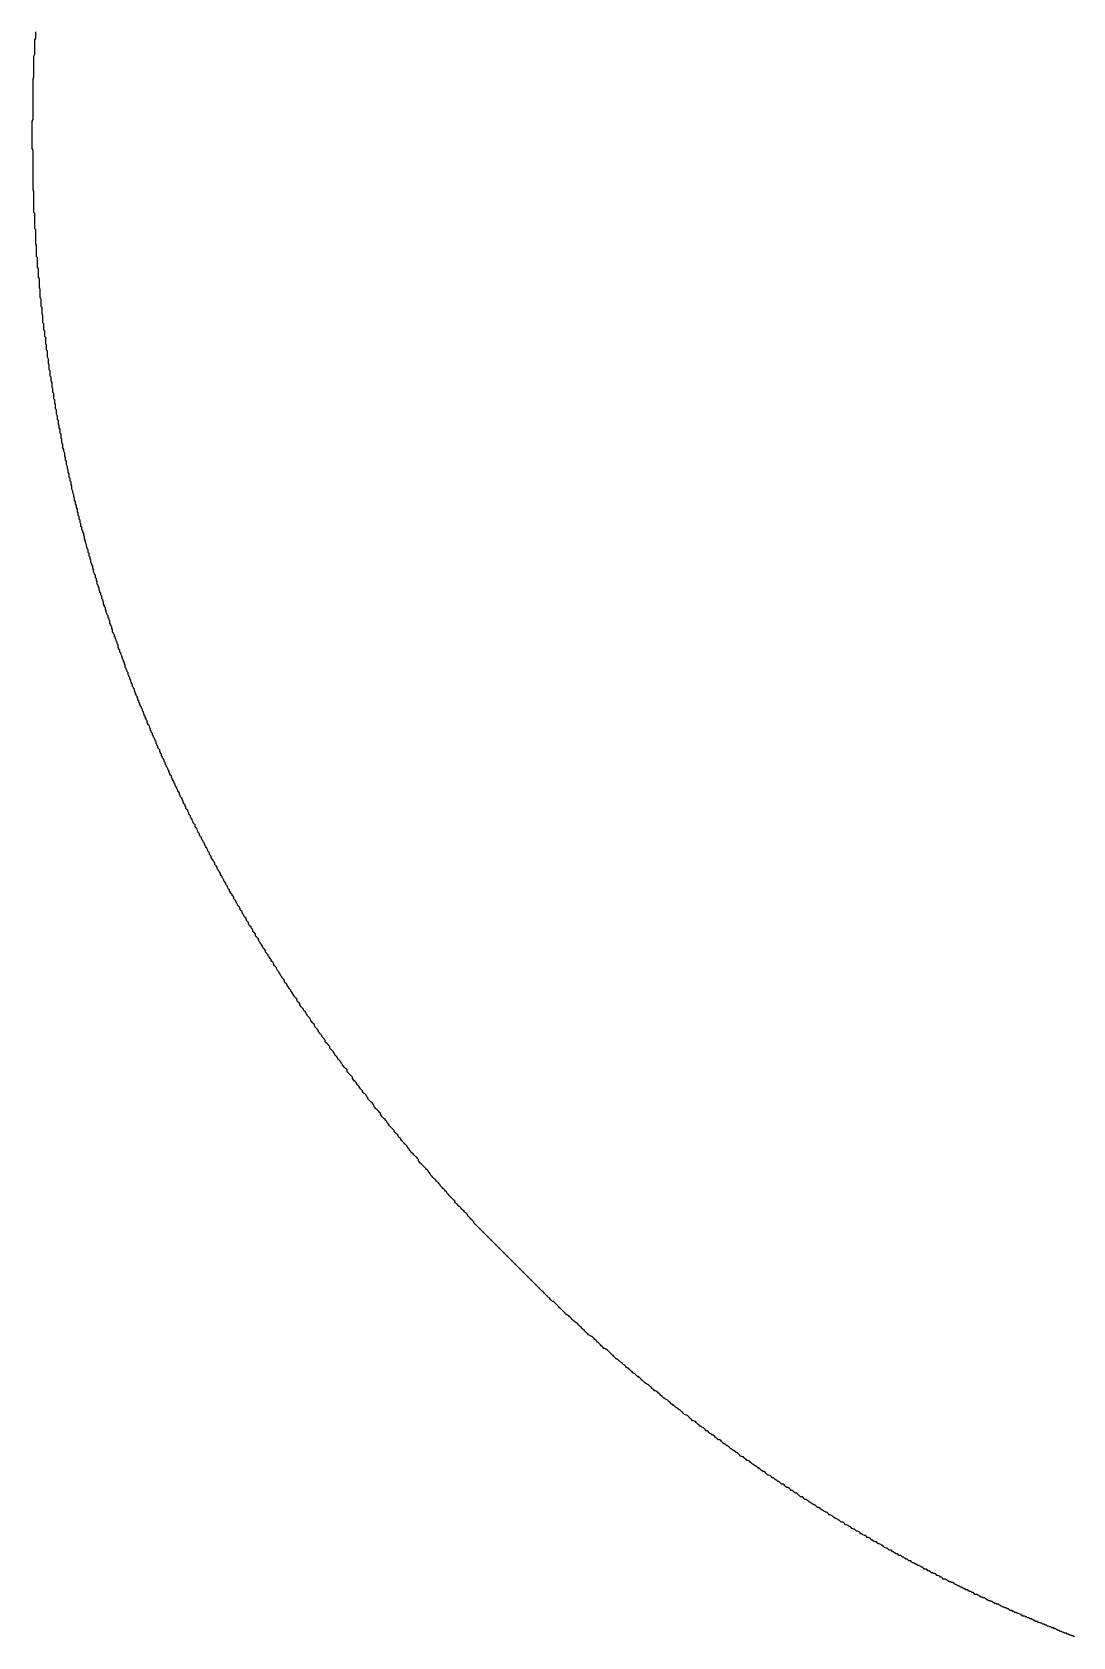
# Model space of a CAD drawing. Header units: millimetres. Extents: x 111 to 2999, y 81 to 1941.
# Drawn here: x 975.72 to 987.22, y 1479.09 to 1496.84 of the extents above; entities that cross this region are included whole.
import ezdxf

# ---------------------------------------------------------------- set-up
doc = ezdxf.new("R2010")
doc.units = ezdxf.units.MM

msp = doc.modelspace()

# ---------------------------------------------------------------- linework, layer by layer
msp.add_polyline3d([(987.24, 1479.093, 0), (987.22, 1479.103, 0), (987.21, 1479.103, 0), (987.2, 1479.113, 0), (987.19, 1479.113, 0), (987.17, 1479.123, 0), (987.16, 1479.123, 0), (987.15, 1479.133, 0), (987.13, 1479.133, 0), (987.12, 1479.143, 0), (987.11, 1479.143, 0), (987.1, 1479.153, 0), (987.08, 1479.153, 0), (987.07, 1479.163, 0), (987.06, 1479.163, 0), (987.04, 1479.173, 0), (987.03, 1479.183, 0), (987.02, 1479.183, 0), (987.01, 1479.193, 0), (986.99, 1479.193, 0), (986.98, 1479.203, 0), (986.97, 1479.203, 0), (986.95, 1479.213, 0), (986.94, 1479.213, 0), (986.93, 1479.223, 0), (986.92, 1479.223, 0), (986.9, 1479.233, 0), (986.89, 1479.233, 0), (986.88, 1479.243, 0), (986.87, 1479.243, 0), (986.85, 1479.253, 0), (986.84, 1479.253, 0), (986.83, 1479.263, 0), (986.81, 1479.263, 0), (986.8, 1479.273, 0), (986.79, 1479.273, 0), (986.78, 1479.283, 0), (986.76, 1479.293, 0), (986.75, 1479.293, 0), (986.74, 1479.303, 0), (986.72, 1479.303, 0), (986.71, 1479.313, 0), (986.7, 1479.313, 0), (986.69, 1479.323, 0), (986.67, 1479.323, 0), (986.66, 1479.333, 0), (986.65, 1479.333, 0), (986.64, 1479.343, 0), (986.62, 1479.353, 0), (986.61, 1479.353, 0), (986.6, 1479.363, 0), (986.58, 1479.363, 0), (986.57, 1479.373, 0), (986.56, 1479.373, 0), (986.55, 1479.383, 0), (986.53, 1479.383, 0), (986.52, 1479.393, 0), (986.51, 1479.403, 0), (986.5, 1479.403, 0), (986.48, 1479.413, 0), (986.47, 1479.413, 0), (986.46, 1479.423, 0), (986.45, 1479.423, 0), (986.43, 1479.433, 0), (986.42, 1479.443, 0), (986.41, 1479.443, 0), (986.4, 1479.453, 0), (986.38, 1479.453, 0), (986.37, 1479.463, 0), (986.36, 1479.463, 0), (986.34, 1479.473, 0), (986.33, 1479.483, 0), (986.32, 1479.483, 0), (986.31, 1479.493, 0), (986.29, 1479.493, 0), (986.28, 1479.503, 0), (986.27, 1479.503, 0), (986.26, 1479.513, 0), (986.24, 1479.523, 0), (986.23, 1479.523, 0), (986.22, 1479.533, 0), (986.21, 1479.533, 0), (986.19, 1479.543, 0), (986.18, 1479.553, 0), (986.17, 1479.553, 0), (986.16, 1479.563, 0), (986.14, 1479.563, 0), (986.13, 1479.573, 0), (986.12, 1479.583, 0), (986.11, 1479.583, 0), (986.09, 1479.593, 0), (986.08, 1479.593, 0), (986.07, 1479.603, 0), (986.06, 1479.613, 0), (986.04, 1479.613, 0), (986.03, 1479.623, 0), (986.02, 1479.623, 0), (986.01, 1479.633, 0), (985.99, 1479.643, 0), (985.98, 1479.643, 0), (985.97, 1479.653, 0), (985.96, 1479.653, 0), (985.94, 1479.663, 0), (985.93, 1479.673, 0), (985.92, 1479.673, 0), (985.91, 1479.683, 0), (985.89, 1479.693, 0), (985.88, 1479.693, 0), (985.87, 1479.703, 0), (985.86, 1479.703, 0), (985.84, 1479.713, 0), (985.83, 1479.723, 0), (985.82, 1479.723, 0), (985.81, 1479.733, 0), (985.79, 1479.733, 0), (985.78, 1479.743, 0), (985.77, 1479.753, 0), (985.76, 1479.753, 0), (985.75, 1479.763, 0), (985.73, 1479.773, 0), (985.72, 1479.773, 0), (985.71, 1479.783, 0), (985.7, 1479.793, 0), (985.68, 1479.793, 0), (985.67, 1479.803, 0), (985.66, 1479.803, 0), (985.65, 1479.813, 0), (985.63, 1479.823, 0), (985.62, 1479.823, 0), (985.61, 1479.833, 0), (985.6, 1479.843, 0), (985.58, 1479.843, 0), (985.57, 1479.853, 0), (985.56, 1479.863, 0), (985.55, 1479.863, 0), (985.54, 1479.873, 0), (985.52, 1479.883, 0), (985.51, 1479.883, 0), (985.5, 1479.893, 0), (985.49, 1479.893, 0), (985.47, 1479.903, 0), (985.46, 1479.913, 0), (985.45, 1479.913, 0), (985.44, 1479.923, 0), (985.43, 1479.933, 0), (985.41, 1479.933, 0), (985.4, 1479.943, 0), (985.39, 1479.953, 0), (985.38, 1479.953, 0), (985.36, 1479.963, 0), (985.35, 1479.973, 0), (985.34, 1479.973, 0), (985.33, 1479.983, 0), (985.32, 1479.993, 0), (985.3, 1479.993, 0), (985.29, 1480.003, 0), (985.28, 1480.013, 0), (985.27, 1480.013, 0), (985.25, 1480.023, 0), (985.24, 1480.033, 0), (985.23, 1480.033, 0), (985.22, 1480.043, 0), (985.21, 1480.053, 0), (985.19, 1480.053, 0), (985.18, 1480.063, 0), (985.17, 1480.073, 0), (985.16, 1480.073, 0), (985.14, 1480.083, 0), (985.13, 1480.093, 0), (985.12, 1480.103, 0), (985.11, 1480.103, 0), (985.1, 1480.113, 0), (985.08, 1480.123, 0), (985.07, 1480.123, 0), (985.06, 1480.133, 0), (985.05, 1480.143, 0), (985.04, 1480.143, 0), (985.02, 1480.153, 0), (985.01, 1480.163, 0), (985, 1480.163, 0), (984.99, 1480.173, 0), (984.98, 1480.183, 0), (984.96, 1480.193, 0), (984.95, 1480.193, 0), (984.94, 1480.203, 0), (984.93, 1480.213, 0), (984.92, 1480.213, 0), (984.9, 1480.223, 0), (984.89, 1480.233, 0), (984.88, 1480.233, 0), (984.87, 1480.243, 0), (984.86, 1480.253, 0), (984.84, 1480.263, 0), (984.83, 1480.263, 0), (984.82, 1480.273, 0), (984.81, 1480.283, 0), (984.8, 1480.283, 0), (984.78, 1480.293, 0), (984.77, 1480.303, 0), (984.76, 1480.313, 0), (984.75, 1480.313, 0), (984.74, 1480.323, 0), (984.72, 1480.333, 0), (984.71, 1480.333, 0), (984.7, 1480.343, 0), (984.69, 1480.353, 0), (984.68, 1480.363, 0), (984.66, 1480.363, 0), (984.65, 1480.373, 0), (984.64, 1480.383, 0), (984.63, 1480.383, 0), (984.62, 1480.393, 0), (984.6, 1480.403, 0), (984.59, 1480.413, 0), (984.58, 1480.413, 0), (984.57, 1480.423, 0), (984.56, 1480.433, 0), (984.54, 1480.443, 0), (984.53, 1480.443, 0), (984.52, 1480.453, 0), (984.51, 1480.463, 0), (984.5, 1480.473, 0), (984.49, 1480.473, 0), (984.47, 1480.483, 0), (984.46, 1480.493, 0), (984.45, 1480.493, 0), (984.44, 1480.503, 0), (984.43, 1480.513, 0), (984.41, 1480.523, 0), (984.4, 1480.523, 0), (984.39, 1480.533, 0), (984.38, 1480.543, 0), (984.37, 1480.553, 0), (984.36, 1480.553, 0), (984.34, 1480.563, 0), (984.33, 1480.573, 0), (984.32, 1480.583, 0), (984.31, 1480.583, 0), (984.3, 1480.593, 0), (984.28, 1480.603, 0), (984.27, 1480.613, 0), (984.26, 1480.613, 0), (984.25, 1480.623, 0), (984.24, 1480.633, 0), (984.23, 1480.643, 0), (984.21, 1480.643, 0), (984.2, 1480.653, 0), (984.19, 1480.663, 0), (984.18, 1480.673, 0), (984.17, 1480.683, 0), (984.16, 1480.683, 0), (984.14, 1480.693, 0), (984.13, 1480.703, 0), (984.12, 1480.713, 0), (984.11, 1480.713, 0), (984.1, 1480.723, 0), (984.09, 1480.733, 0), (984.07, 1480.743, 0), (984.06, 1480.743, 0), (984.05, 1480.753, 0), (984.04, 1480.763, 0), (984.03, 1480.773, 0), (984.02, 1480.783, 0), (984, 1480.783, 0), (983.99, 1480.793, 0), (983.98, 1480.803, 0), (983.97, 1480.813, 0), (983.96, 1480.813, 0), (983.95, 1480.823, 0), (983.93, 1480.833, 0), (983.92, 1480.843, 0), (983.91, 1480.853, 0), (983.9, 1480.853, 0), (983.89, 1480.863, 0), (983.88, 1480.873, 0), (983.86, 1480.883, 0), (983.85, 1480.883, 0), (983.84, 1480.893, 0), (983.83, 1480.903, 0), (983.82, 1480.913, 0), (983.81, 1480.923, 0), (983.8, 1480.923, 0), (983.78, 1480.933, 0), (983.77, 1480.943, 0), (983.76, 1480.953, 0), (983.75, 1480.963, 0), (983.74, 1480.963, 0), (983.73, 1480.973, 0), (983.71, 1480.983, 0), (983.7, 1480.993, 0), (983.69, 1481.003, 0), (983.68, 1481.003, 0), (983.67, 1481.013, 0), (983.66, 1481.023, 0), (983.65, 1481.033, 0), (983.63, 1481.043, 0), (983.62, 1481.043, 0), (983.61, 1481.053, 0), (983.6, 1481.063, 0), (983.59, 1481.073, 0), (983.58, 1481.083, 0), (983.57, 1481.083, 0), (983.55, 1481.093, 0), (983.54, 1481.103, 0), (983.53, 1481.113, 0), (983.52, 1481.123, 0), (983.51, 1481.133, 0), (983.5, 1481.133, 0), (983.49, 1481.143, 0), (983.47, 1481.153, 0), (983.46, 1481.163, 0), (983.45, 1481.173, 0), (983.44, 1481.173, 0), (983.43, 1481.183, 0), (983.42, 1481.193, 0), (983.41, 1481.203, 0), (983.39, 1481.213, 0), (983.38, 1481.223, 0), (983.37, 1481.223, 0), (983.36, 1481.233, 0), (983.35, 1481.243, 0), (983.34, 1481.253, 0), (983.33, 1481.263, 0), (983.32, 1481.273, 0), (983.3, 1481.273, 0), (983.29, 1481.283, 0), (983.28, 1481.293, 0), (983.27, 1481.303, 0), (983.26, 1481.313, 0), (983.25, 1481.323, 0), (983.24, 1481.323, 0), (983.23, 1481.333, 0), (983.21, 1481.343, 0), (983.2, 1481.353, 0), (983.19, 1481.363, 0), (983.18, 1481.373, 0), (983.17, 1481.373, 0), (983.16, 1481.383, 0), (983.15, 1481.393, 0), (983.14, 1481.403, 0), (983.12, 1481.413, 0), (983.11, 1481.423, 0), (983.1, 1481.423, 0), (983.09, 1481.433, 0), (983.08, 1481.443, 0), (983.07, 1481.453, 0), (983.06, 1481.463, 0), (983.05, 1481.473, 0), (983.03, 1481.483, 0), (983.02, 1481.483, 0), (983.01, 1481.493, 0), (983, 1481.503, 0), (982.99, 1481.513, 0), (982.98, 1481.523, 0), (982.97, 1481.533, 0), (982.96, 1481.543, 0), (982.95, 1481.543, 0), (982.93, 1481.553, 0), (982.92, 1481.563, 0), (982.91, 1481.573, 0), (982.9, 1481.583, 0), (982.89, 1481.593, 0), (982.88, 1481.603, 0), (982.87, 1481.603, 0), (982.86, 1481.613, 0), (982.85, 1481.623, 0), (982.83, 1481.633, 0), (982.82, 1481.643, 0), (982.81, 1481.653, 0), (982.8, 1481.663, 0), (982.79, 1481.663, 0), (982.78, 1481.673, 0), (982.77, 1481.683, 0), (982.76, 1481.693, 0), (982.75, 1481.703, 0), (982.74, 1481.713, 0), (982.72, 1481.723, 0), (982.71, 1481.733, 0), (982.7, 1481.733, 0), (982.69, 1481.743, 0), (982.68, 1481.753, 0), (982.67, 1481.763, 0), (982.66, 1481.773, 0), (982.65, 1481.783, 0), (982.64, 1481.793, 0), (982.63, 1481.803, 0), (982.61, 1481.813, 0), (982.6, 1481.813, 0), (982.59, 1481.823, 0), (982.58, 1481.833, 0), (982.57, 1481.843, 0), (982.56, 1481.853, 0), (982.55, 1481.863, 0), (982.54, 1481.873, 0), (982.53, 1481.883, 0), (982.52, 1481.883, 0), (982.51, 1481.893, 0), (982.49, 1481.903, 0), (982.48, 1481.913, 0), (982.47, 1481.923, 0), (982.46, 1481.933, 0), (982.45, 1481.943, 0), (982.44, 1481.953, 0), (982.43, 1481.963, 0), (982.42, 1481.973, 0), (982.41, 1481.973, 0), (982.4, 1481.983, 0), (982.39, 1481.993, 0), (982.38, 1482.003, 0), (982.36, 1482.013, 0), (982.35, 1482.023, 0), (982.34, 1482.033, 0), (982.33, 1482.043, 0), (982.32, 1482.053, 0), (982.31, 1482.063, 0), (982.3, 1482.063, 0), (982.29, 1482.073, 0), (982.28, 1482.083, 0), (982.27, 1482.093, 0), (982.26, 1482.103, 0), (982.25, 1482.113, 0), (982.24, 1482.123, 0), (982.22, 1482.133, 0), (982.21, 1482.143, 0), (982.2, 1482.153, 0), (982.19, 1482.163, 0), (982.18, 1482.163, 0), (982.17, 1482.173, 0), (982.16, 1482.183, 0), (982.15, 1482.193, 0), (982.14, 1482.203, 0), (982.13, 1482.213, 0), (982.12, 1482.223, 0), (982.11, 1482.233, 0), (982.1, 1482.243, 0), (982.09, 1482.253, 0), (982.08, 1482.263, 0), (982.06, 1482.273, 0), (982.05, 1482.283, 0), (982.04, 1482.283, 0), (982.03, 1482.293, 0), (982.02, 1482.303, 0), (982.01, 1482.313, 0), (982, 1482.323, 0), (981.99, 1482.333, 0), (981.98, 1482.343, 0), (981.97, 1482.353, 0), (981.96, 1482.363, 0), (981.95, 1482.373, 0), (981.94, 1482.383, 0), (981.93, 1482.393, 0), (981.92, 1482.403, 0), (981.91, 1482.413, 0), (981.9, 1482.413, 0), (981.89, 1482.423, 0), (981.87, 1482.433, 0), (981.86, 1482.443, 0), (981.85, 1482.453, 0), (981.84, 1482.463, 0), (981.83, 1482.473, 0), (981.82, 1482.483, 0), (981.81, 1482.493, 0), (981.8, 1482.503, 0), (981.79, 1482.513, 0), (981.78, 1482.523, 0), (981.77, 1482.533, 0), (981.76, 1482.543, 0), (981.75, 1482.553, 0), (981.74, 1482.563, 0), (981.73, 1482.573, 0), (981.72, 1482.573, 0), (981.71, 1482.583, 0), (981.7, 1482.593, 0), (981.69, 1482.603, 0), (981.68, 1482.613, 0), (981.67, 1482.623, 0), (981.66, 1482.633, 0), (981.65, 1482.643, 0), (981.63, 1482.653, 0), (981.62, 1482.663, 0), (981.61, 1482.673, 0), (981.6, 1482.683, 0), (981.59, 1482.693, 0), (981.58, 1482.703, 0), (981.57, 1482.713, 0), (981.56, 1482.723, 0), (981.55, 1482.733, 0), (981.54, 1482.743, 0), (981.53, 1482.753, 0), (981.52, 1482.763, 0), (981.51, 1482.773, 0), (981.5, 1482.783, 0), (981.49, 1482.793, 0), (981.48, 1482.803, 0), (981.47, 1482.803, 0), (981.46, 1482.813, 0), (981.45, 1482.823, 0), (981.44, 1482.833, 0), (981.43, 1482.843, 0), (981.42, 1482.853, 0), (981.41, 1482.863, 0), (981.4, 1482.873, 0), (981.39, 1482.883, 0), (981.38, 1482.893, 0), (981.37, 1482.903, 0), (981.36, 1482.913, 0), (981.35, 1482.923, 0), (981.34, 1482.933, 0), (981.33, 1482.943, 0), (981.32, 1482.953, 0), (981.31, 1482.963, 0), (981.3, 1482.973, 0), (981.29, 1482.983, 0), (981.28, 1482.993, 0), (981.27, 1483.003, 0), (981.26, 1483.013, 0), (981.25, 1483.023, 0), (981.24, 1483.033, 0), (981.23, 1483.043, 0), (981.22, 1483.053, 0), (981.21, 1483.063, 0), (981.2, 1483.073, 0), (981.19, 1483.083, 0), (981.18, 1483.093, 0), (981.17, 1483.103, 0), (981.16, 1483.113, 0), (981.15, 1483.123, 0), (981.14, 1483.133, 0), (981.13, 1483.143, 0), (981.12, 1483.153, 0), (981.11, 1483.163, 0), (981.1, 1483.173, 0), (981.09, 1483.183, 0), (981.08, 1483.193, 0), (981.07, 1483.203, 0), (981.06, 1483.213, 0), (981.05, 1483.223, 0), (981.04, 1483.233, 0), (981.03, 1483.243, 0), (981.02, 1483.253, 0), (981.01, 1483.263, 0), (981, 1483.273, 0), (980.99, 1483.283, 0), (980.98, 1483.293, 0), (980.97, 1483.303, 0), (980.96, 1483.313, 0), (980.95, 1483.323, 0), (980.94, 1483.333, 0), (980.93, 1483.343, 0), (980.92, 1483.353, 0), (980.91, 1483.363, 0), (980.9, 1483.373, 0), (980.89, 1483.383, 0), (980.88, 1483.393, 0), (980.87, 1483.403, 0), (980.86, 1483.413, 0), (980.85, 1483.423, 0), (980.84, 1483.433, 0), (980.83, 1483.443, 0), (980.82, 1483.453, 0), (980.81, 1483.463, 0), (980.8, 1483.473, 0), (980.79, 1483.483, 0), (980.78, 1483.493, 0), (980.77, 1483.503, 0), (980.76, 1483.513, 0), (980.75, 1483.523, 0), (980.74, 1483.533, 0), (980.73, 1483.543, 0), (980.72, 1483.553, 0), (980.71, 1483.563, 0), (980.7, 1483.573, 0), (980.69, 1483.583, 0), (980.68, 1483.593, 0), (980.67, 1483.603, 0), (980.66, 1483.613, 0), (980.65, 1483.623, 0), (980.64, 1483.633, 0), (980.63, 1483.643, 0), (980.62, 1483.653, 0), (980.61, 1483.663, 0), (980.6, 1483.673, 0), (980.6, 1483.683, 0), (980.59, 1483.693, 0), (980.58, 1483.703, 0), (980.57, 1483.713, 0), (980.56, 1483.723, 0), (980.55, 1483.733, 0), (980.54, 1483.743, 0), (980.53, 1483.763, 0), (980.52, 1483.773, 0), (980.51, 1483.783, 0), (980.5, 1483.793, 0), (980.49, 1483.803, 0), (980.48, 1483.813, 0), (980.47, 1483.823, 0), (980.46, 1483.833, 0), (980.45, 1483.843, 0), (980.44, 1483.853, 0), (980.43, 1483.863, 0), (980.42, 1483.873, 0), (980.41, 1483.883, 0), (980.4, 1483.893, 0), (980.39, 1483.903, 0), (980.39, 1483.913, 0), (980.38, 1483.923, 0), (980.37, 1483.933, 0), (980.36, 1483.943, 0), (980.35, 1483.953, 0), (980.34, 1483.963, 0), (980.33, 1483.973, 0), (980.32, 1483.983, 0), (980.31, 1483.993, 0), (980.3, 1484.013, 0), (980.29, 1484.023, 0), (980.28, 1484.033, 0), (980.27, 1484.043, 0), (980.26, 1484.053, 0), (980.25, 1484.063, 0), (980.24, 1484.073, 0), (980.23, 1484.083, 0), (980.23, 1484.093, 0), (980.22, 1484.103, 0), (980.21, 1484.113, 0), (980.2, 1484.123, 0), (980.19, 1484.133, 0), (980.18, 1484.143, 0), (980.17, 1484.153, 0), (980.16, 1484.163, 0), (980.15, 1484.173, 0), (980.14, 1484.183, 0), (980.13, 1484.193, 0), (980.12, 1484.213, 0), (980.11, 1484.223, 0), (980.1, 1484.233, 0), (980.1, 1484.243, 0), (980.09, 1484.253, 0), (980.08, 1484.263, 0), (980.07, 1484.273, 0), (980.06, 1484.283, 0), (980.05, 1484.293, 0), (980.04, 1484.303, 0), (980.03, 1484.313, 0), (980.02, 1484.323, 0), (980.01, 1484.333, 0), (980, 1484.343, 0), (979.99, 1484.353, 0), (979.99, 1484.373, 0), (979.98, 1484.383, 0), (979.97, 1484.393, 0), (979.96, 1484.403, 0), (979.95, 1484.413, 0), (979.94, 1484.423, 0), (979.93, 1484.433, 0), (979.92, 1484.443, 0), (979.91, 1484.453, 0), (979.9, 1484.463, 0), (979.89, 1484.473, 0), (979.89, 1484.483, 0), (979.88, 1484.493, 0), (979.87, 1484.513, 0), (979.86, 1484.523, 0), (979.85, 1484.533, 0), (979.84, 1484.543, 0), (979.83, 1484.553, 0), (979.82, 1484.563, 0), (979.81, 1484.573, 0), (979.8, 1484.583, 0), (979.8, 1484.593, 0), (979.79, 1484.603, 0), (979.78, 1484.613, 0), (979.77, 1484.623, 0), (979.76, 1484.643, 0), (979.75, 1484.653, 0), (979.74, 1484.663, 0), (979.73, 1484.673, 0), (979.72, 1484.683, 0), (979.72, 1484.693, 0), (979.71, 1484.703, 0), (979.7, 1484.713, 0), (979.69, 1484.723, 0), (979.68, 1484.733, 0), (979.67, 1484.743, 0), (979.66, 1484.763, 0), (979.65, 1484.773, 0), (979.64, 1484.783, 0), (979.64, 1484.793, 0), (979.63, 1484.803, 0), (979.62, 1484.813, 0), (979.61, 1484.823, 0), (979.6, 1484.833, 0), (979.59, 1484.843, 0), (979.58, 1484.853, 0), (979.57, 1484.873, 0), (979.57, 1484.883, 0), (979.56, 1484.893, 0), (979.55, 1484.903, 0), (979.54, 1484.913, 0), (979.53, 1484.923, 0), (979.52, 1484.933, 0), (979.51, 1484.943, 0), (979.5, 1484.953, 0), (979.5, 1484.963, 0), (979.49, 1484.983, 0), (979.48, 1484.993, 0), (979.47, 1485.003, 0), (979.46, 1485.013, 0), (979.45, 1485.023, 0), (979.44, 1485.033, 0), (979.43, 1485.043, 0), (979.43, 1485.053, 0), (979.42, 1485.063, 0), (979.41, 1485.083, 0), (979.4, 1485.093, 0), (979.39, 1485.103, 0), (979.38, 1485.113, 0), (979.37, 1485.123, 0), (979.37, 1485.133, 0), (979.36, 1485.143, 0), (979.35, 1485.153, 0), (979.34, 1485.163, 0), (979.33, 1485.183, 0), (979.32, 1485.193, 0), (979.31, 1485.203, 0), (979.31, 1485.213, 0), (979.3, 1485.223, 0), (979.29, 1485.233, 0), (979.28, 1485.243, 0), (979.27, 1485.253, 0), (979.26, 1485.273, 0), (979.26, 1485.283, 0), (979.25, 1485.293, 0), (979.24, 1485.303, 0), (979.23, 1485.313, 0), (979.22, 1485.323, 0), (979.21, 1485.333, 0), (979.2, 1485.343, 0), (979.2, 1485.363, 0), (979.19, 1485.373, 0), (979.18, 1485.383, 0), (979.17, 1485.393, 0), (979.16, 1485.403, 0), (979.15, 1485.413, 0), (979.15, 1485.423, 0), (979.14, 1485.433, 0), (979.13, 1485.453, 0), (979.12, 1485.463, 0), (979.11, 1485.473, 0), (979.1, 1485.483, 0), (979.1, 1485.493, 0), (979.09, 1485.503, 0), (979.08, 1485.513, 0), (979.07, 1485.523, 0), (979.06, 1485.543, 0), (979.05, 1485.553, 0), (979.05, 1485.563, 0), (979.04, 1485.573, 0), (979.03, 1485.583, 0), (979.02, 1485.593, 0), (979.01, 1485.603, 0), (979.01, 1485.623, 0), (979, 1485.633, 0), (978.99, 1485.643, 0), (978.98, 1485.653, 0), (978.97, 1485.663, 0), (978.96, 1485.673, 0), (978.96, 1485.683, 0), (978.95, 1485.703, 0), (978.94, 1485.713, 0), (978.93, 1485.723, 0), (978.92, 1485.733, 0), (978.92, 1485.743, 0), (978.91, 1485.753, 0), (978.9, 1485.763, 0), (978.89, 1485.783, 0), (978.88, 1485.793, 0), (978.88, 1485.803, 0), (978.87, 1485.813, 0), (978.86, 1485.823, 0), (978.85, 1485.833, 0), (978.84, 1485.853, 0), (978.84, 1485.863, 0), (978.83, 1485.873, 0), (978.82, 1485.883, 0), (978.81, 1485.893, 0), (978.8, 1485.903, 0), (978.8, 1485.913, 0), (978.79, 1485.933, 0), (978.78, 1485.943, 0), (978.77, 1485.953, 0), (978.76, 1485.963, 0), (978.76, 1485.973, 0), (978.75, 1485.983, 0), (978.74, 1486.003, 0), (978.73, 1486.013, 0), (978.72, 1486.023, 0), (978.72, 1486.033, 0), (978.71, 1486.043, 0), (978.7, 1486.053, 0), (978.69, 1486.063, 0), (978.68, 1486.083, 0), (978.68, 1486.093, 0), (978.67, 1486.103, 0), (978.66, 1486.113, 0), (978.65, 1486.123, 0), (978.65, 1486.133, 0), (978.64, 1486.153, 0), (978.63, 1486.163, 0), (978.62, 1486.173, 0), (978.61, 1486.183, 0), (978.61, 1486.193, 0), (978.6, 1486.203, 0), (978.59, 1486.223, 0), (978.58, 1486.233, 0), (978.58, 1486.243, 0), (978.57, 1486.253, 0), (978.56, 1486.263, 0), (978.55, 1486.283, 0), (978.54, 1486.293, 0), (978.54, 1486.303, 0), (978.53, 1486.313, 0), (978.52, 1486.323, 0), (978.51, 1486.333, 0), (978.51, 1486.353, 0), (978.5, 1486.363, 0), (978.49, 1486.373, 0), (978.48, 1486.383, 0), (978.48, 1486.393, 0), (978.47, 1486.403, 0), (978.46, 1486.423, 0), (978.45, 1486.433, 0), (978.45, 1486.443, 0), (978.44, 1486.453, 0), (978.43, 1486.463, 0), (978.42, 1486.483, 0), (978.42, 1486.493, 0), (978.41, 1486.503, 0), (978.4, 1486.513, 0), (978.39, 1486.523, 0), (978.39, 1486.533, 0), (978.38, 1486.553, 0), (978.37, 1486.563, 0), (978.36, 1486.573, 0), (978.36, 1486.583, 0), (978.35, 1486.593, 0), (978.34, 1486.613, 0), (978.33, 1486.623, 0), (978.33, 1486.633, 0), (978.32, 1486.643, 0), (978.31, 1486.653, 0), (978.3, 1486.663, 0), (978.3, 1486.683, 0), (978.29, 1486.693, 0), (978.28, 1486.703, 0), (978.27, 1486.713, 0), (978.27, 1486.723, 0), (978.26, 1486.743, 0), (978.25, 1486.753, 0), (978.24, 1486.763, 0), (978.24, 1486.773, 0), (978.23, 1486.783, 0), (978.22, 1486.803, 0), (978.22, 1486.813, 0), (978.21, 1486.823, 0), (978.2, 1486.833, 0), (978.19, 1486.843, 0), (978.19, 1486.863, 0), (978.18, 1486.873, 0), (978.17, 1486.883, 0), (978.16, 1486.893, 0), (978.16, 1486.903, 0), (978.15, 1486.923, 0), (978.14, 1486.933, 0), (978.14, 1486.943, 0), (978.13, 1486.953, 0), (978.12, 1486.963, 0), (978.11, 1486.983, 0), (978.11, 1486.993, 0), (978.1, 1487.003, 0), (978.09, 1487.013, 0), (978.09, 1487.023, 0), (978.08, 1487.043, 0), (978.07, 1487.053, 0), (978.06, 1487.063, 0), (978.06, 1487.073, 0), (978.05, 1487.083, 0), (978.04, 1487.103, 0), (978.04, 1487.113, 0), (978.03, 1487.123, 0), (978.02, 1487.133, 0), (978.02, 1487.143, 0), (978.01, 1487.163, 0), (978, 1487.173, 0), (977.99, 1487.183, 0), (977.99, 1487.193, 0), (977.98, 1487.213, 0), (977.97, 1487.223, 0), (977.97, 1487.233, 0), (977.96, 1487.243, 0), (977.95, 1487.253, 0), (977.95, 1487.273, 0), (977.94, 1487.283, 0), (977.93, 1487.293, 0), (977.93, 1487.303, 0), (977.92, 1487.313, 0), (977.91, 1487.333, 0), (977.9, 1487.343, 0), (977.9, 1487.353, 0), (977.89, 1487.363, 0), (977.88, 1487.383, 0), (977.88, 1487.393, 0), (977.87, 1487.403, 0), (977.86, 1487.413, 0), (977.86, 1487.423, 0), (977.85, 1487.443, 0), (977.84, 1487.453, 0), (977.84, 1487.463, 0), (977.83, 1487.473, 0), (977.82, 1487.493, 0), (977.82, 1487.503, 0), (977.81, 1487.513, 0), (977.8, 1487.523, 0), (977.8, 1487.533, 0), (977.79, 1487.553, 0), (977.78, 1487.563, 0), (977.78, 1487.573, 0), (977.77, 1487.583, 0), (977.76, 1487.603, 0), (977.76, 1487.613, 0), (977.75, 1487.623, 0), (977.74, 1487.633, 0), (977.74, 1487.653, 0), (977.73, 1487.663, 0), (977.72, 1487.673, 0), (977.72, 1487.683, 0), (977.71, 1487.693, 0), (977.7, 1487.713, 0), (977.7, 1487.723, 0), (977.69, 1487.733, 0), (977.68, 1487.743, 0), (977.68, 1487.763, 0), (977.67, 1487.773, 0), (977.66, 1487.783, 0), (977.66, 1487.793, 0), (977.65, 1487.813, 0), (977.64, 1487.823, 0), (977.64, 1487.833, 0), (977.63, 1487.843, 0), (977.63, 1487.853, 0), (977.62, 1487.873, 0), (977.61, 1487.883, 0), (977.61, 1487.893, 0), (977.6, 1487.903, 0), (977.59, 1487.923, 0), (977.59, 1487.933, 0), (977.58, 1487.943, 0), (977.57, 1487.953, 0), (977.57, 1487.973, 0), (977.56, 1487.983, 0), (977.55, 1487.993, 0), (977.55, 1488.003, 0), (977.54, 1488.023, 0), (977.54, 1488.033, 0), (977.53, 1488.043, 0), (977.52, 1488.053, 0), (977.52, 1488.073, 0), (977.51, 1488.083, 0), (977.5, 1488.093, 0), (977.5, 1488.103, 0), (977.49, 1488.123, 0), (977.49, 1488.133, 0), (977.48, 1488.143, 0), (977.47, 1488.153, 0), (977.47, 1488.173, 0), (977.46, 1488.183, 0), (977.45, 1488.193, 0), (977.45, 1488.203, 0), (977.44, 1488.223, 0), (977.44, 1488.233, 0), (977.43, 1488.243, 0), (977.42, 1488.253, 0), (977.42, 1488.273, 0), (977.41, 1488.283, 0), (977.41, 1488.293, 0), (977.4, 1488.303, 0), (977.39, 1488.323, 0), (977.39, 1488.333, 0), (977.38, 1488.343, 0), (977.38, 1488.353, 0), (977.37, 1488.373, 0), (977.36, 1488.383, 0), (977.36, 1488.393, 0), (977.35, 1488.403, 0), (977.35, 1488.423, 0), (977.34, 1488.433, 0), (977.33, 1488.443, 0), (977.33, 1488.453, 0), (977.32, 1488.473, 0), (977.32, 1488.483, 0), (977.31, 1488.493, 0), (977.3, 1488.503, 0), (977.3, 1488.523, 0), (977.29, 1488.533, 0), (977.29, 1488.543, 0), (977.28, 1488.563, 0), (977.27, 1488.573, 0), (977.27, 1488.583, 0), (977.26, 1488.593, 0), (977.26, 1488.613, 0), (977.25, 1488.623, 0), (977.24, 1488.633, 0), (977.24, 1488.643, 0), (977.23, 1488.663, 0), (977.23, 1488.673, 0), (977.22, 1488.683, 0), (977.22, 1488.693, 0), (977.21, 1488.713, 0), (977.2, 1488.723, 0), (977.2, 1488.733, 0), (977.19, 1488.743, 0), (977.19, 1488.763, 0), (977.18, 1488.773, 0), (977.18, 1488.783, 0), (977.17, 1488.803, 0), (977.16, 1488.813, 0), (977.16, 1488.823, 0), (977.15, 1488.833, 0), (977.15, 1488.853, 0), (977.14, 1488.863, 0), (977.14, 1488.873, 0), (977.13, 1488.883, 0), (977.13, 1488.903, 0), (977.12, 1488.913, 0), (977.11, 1488.923, 0), (977.11, 1488.943, 0), (977.1, 1488.953, 0), (977.1, 1488.963, 0), (977.09, 1488.973, 0), (977.09, 1488.993, 0), (977.08, 1489.003, 0), (977.08, 1489.013, 0), (977.07, 1489.033, 0), (977.06, 1489.043, 0), (977.06, 1489.053, 0), (977.05, 1489.063, 0), (977.05, 1489.083, 0), (977.04, 1489.093, 0), (977.04, 1489.103, 0), (977.03, 1489.113, 0), (977.03, 1489.133, 0), (977.02, 1489.143, 0), (977.02, 1489.153, 0), (977.01, 1489.173, 0), (977, 1489.183, 0), (977, 1489.193, 0), (976.99, 1489.203, 0), (976.99, 1489.223, 0), (976.98, 1489.233, 0), (976.98, 1489.243, 0), (976.97, 1489.263, 0), (976.97, 1489.273, 0), (976.96, 1489.283, 0), (976.96, 1489.293, 0), (976.95, 1489.313, 0), (976.95, 1489.323, 0), (976.94, 1489.333, 0), (976.94, 1489.353, 0), (976.93, 1489.363, 0), (976.93, 1489.373, 0), (976.92, 1489.383, 0), (976.91, 1489.403, 0), (976.91, 1489.413, 0), (976.9, 1489.423, 0), (976.9, 1489.443, 0), (976.89, 1489.453, 0), (976.89, 1489.463, 0), (976.88, 1489.483, 0), (976.88, 1489.493, 0), (976.87, 1489.503, 0), (976.87, 1489.513, 0), (976.86, 1489.533, 0), (976.86, 1489.543, 0), (976.85, 1489.553, 0), (976.85, 1489.573, 0), (976.84, 1489.583, 0), (976.84, 1489.593, 0), (976.83, 1489.603, 0), (976.83, 1489.623, 0), (976.82, 1489.633, 0), (976.82, 1489.643, 0), (976.81, 1489.663, 0), (976.81, 1489.673, 0), (976.8, 1489.683, 0), (976.8, 1489.703, 0), (976.79, 1489.713, 0), (976.79, 1489.723, 0), (976.78, 1489.733, 0), (976.78, 1489.753, 0), (976.77, 1489.763, 0), (976.77, 1489.773, 0), (976.76, 1489.793, 0), (976.76, 1489.803, 0), (976.75, 1489.813, 0), (976.75, 1489.833, 0), (976.75, 1489.843, 0), (976.74, 1489.853, 0), (976.74, 1489.863, 0), (976.73, 1489.883, 0), (976.73, 1489.893, 0), (976.72, 1489.903, 0), (976.72, 1489.923, 0), (976.71, 1489.933, 0), (976.71, 1489.943, 0), (976.7, 1489.963, 0), (976.7, 1489.973, 0), (976.69, 1489.983, 0), (976.69, 1490.003, 0), (976.68, 1490.013, 0), (976.68, 1490.023, 0), (976.67, 1490.033, 0), (976.67, 1490.053, 0), (976.67, 1490.063, 0), (976.66, 1490.073, 0), (976.66, 1490.093, 0), (976.65, 1490.103, 0), (976.65, 1490.113, 0), (976.64, 1490.133, 0), (976.64, 1490.143, 0), (976.63, 1490.153, 0), (976.63, 1490.173, 0), (976.62, 1490.183, 0), (976.62, 1490.193, 0), (976.61, 1490.203, 0), (976.61, 1490.223, 0), (976.61, 1490.233, 0), (976.6, 1490.243, 0), (976.6, 1490.263, 0), (976.59, 1490.273, 0), (976.59, 1490.283, 0), (976.58, 1490.303, 0), (976.58, 1490.313, 0), (976.58, 1490.323, 0), (976.57, 1490.343, 0), (976.57, 1490.353, 0), (976.56, 1490.363, 0), (976.56, 1490.383, 0), (976.55, 1490.393, 0), (976.55, 1490.403, 0), (976.54, 1490.423, 0), (976.54, 1490.433, 0), (976.54, 1490.443, 0), (976.53, 1490.453, 0), (976.53, 1490.473, 0), (976.52, 1490.483, 0), (976.52, 1490.493, 0), (976.51, 1490.513, 0), (976.51, 1490.523, 0), (976.51, 1490.533, 0), (976.5, 1490.553, 0), (976.5, 1490.563, 0), (976.49, 1490.573, 0), (976.49, 1490.593, 0), (976.49, 1490.603, 0), (976.48, 1490.613, 0), (976.48, 1490.633, 0), (976.47, 1490.643, 0), (976.47, 1490.653, 0), (976.46, 1490.673, 0), (976.46, 1490.683, 0), (976.46, 1490.693, 0), (976.45, 1490.713, 0), (976.45, 1490.723, 0), (976.44, 1490.733, 0), (976.44, 1490.753, 0), (976.44, 1490.763, 0), (976.43, 1490.773, 0), (976.43, 1490.793, 0), (976.42, 1490.803, 0), (976.42, 1490.813, 0), (976.42, 1490.833, 0), (976.41, 1490.843, 0), (976.41, 1490.853, 0), (976.4, 1490.873, 0), (976.4, 1490.883, 0), (976.4, 1490.893, 0), (976.39, 1490.913, 0), (976.39, 1490.923, 0), (976.39, 1490.933, 0), (976.38, 1490.953, 0), (976.38, 1490.963, 0), (976.37, 1490.973, 0), (976.37, 1490.993, 0), (976.37, 1491.003, 0), (976.36, 1491.013, 0), (976.36, 1491.033, 0), (976.35, 1491.043, 0), (976.35, 1491.053, 0), (976.35, 1491.073, 0), (976.34, 1491.083, 0), (976.34, 1491.093, 0), (976.34, 1491.113, 0), (976.33, 1491.123, 0), (976.33, 1491.133, 0), (976.32, 1491.153, 0), (976.32, 1491.163, 0), (976.32, 1491.173, 0), (976.31, 1491.193, 0), (976.31, 1491.203, 0), (976.31, 1491.213, 0), (976.3, 1491.233, 0), (976.3, 1491.243, 0), (976.3, 1491.253, 0), (976.29, 1491.273, 0), (976.29, 1491.283, 0), (976.29, 1491.293, 0), (976.28, 1491.313, 0), (976.28, 1491.323, 0), (976.27, 1491.333, 0), (976.27, 1491.353, 0), (976.27, 1491.363, 0), (976.26, 1491.373, 0), (976.26, 1491.393, 0), (976.26, 1491.403, 0), (976.25, 1491.413, 0), (976.25, 1491.433, 0), (976.25, 1491.443, 0), (976.24, 1491.453, 0), (976.24, 1491.473, 0), (976.24, 1491.483, 0), (976.23, 1491.493, 0), (976.23, 1491.513, 0), (976.23, 1491.523, 0), (976.22, 1491.533, 0), (976.22, 1491.553, 0), (976.22, 1491.563, 0), (976.21, 1491.583, 0), (976.21, 1491.593, 0), (976.21, 1491.603, 0), (976.2, 1491.623, 0), (976.2, 1491.633, 0), (976.2, 1491.643, 0), (976.19, 1491.663, 0), (976.19, 1491.673, 0), (976.19, 1491.683, 0), (976.18, 1491.703, 0), (976.18, 1491.713, 0), (976.18, 1491.723, 0), (976.17, 1491.743, 0), (976.17, 1491.753, 0), (976.17, 1491.763, 0), (976.16, 1491.783, 0), (976.16, 1491.793, 0), (976.16, 1491.803, 0), (976.16, 1491.823, 0), (976.15, 1491.833, 0), (976.15, 1491.853, 0), (976.15, 1491.863, 0), (976.14, 1491.873, 0), (976.14, 1491.893, 0), (976.14, 1491.903, 0), (976.13, 1491.913, 0), (976.13, 1491.933, 0), (976.13, 1491.943, 0), (976.13, 1491.953, 0), (976.12, 1491.973, 0), (976.12, 1491.983, 0), (976.12, 1491.993, 0), (976.11, 1492.013, 0), (976.11, 1492.023, 0), (976.11, 1492.033, 0), (976.1, 1492.053, 0), (976.1, 1492.063, 0), (976.1, 1492.083, 0), (976.1, 1492.093, 0), (976.09, 1492.103, 0), (976.09, 1492.123, 0), (976.09, 1492.133, 0), (976.08, 1492.143, 0), (976.08, 1492.163, 0), (976.08, 1492.173, 0), (976.08, 1492.183, 0), (976.07, 1492.203, 0), (976.07, 1492.213, 0), (976.07, 1492.223, 0), (976.06, 1492.243, 0), (976.06, 1492.253, 0), (976.06, 1492.273, 0), (976.06, 1492.283, 0), (976.05, 1492.293, 0), (976.05, 1492.313, 0), (976.05, 1492.323, 0), (976.05, 1492.333, 0), (976.04, 1492.353, 0), (976.04, 1492.363, 0), (976.04, 1492.373, 0), (976.04, 1492.393, 0), (976.03, 1492.403, 0), (976.03, 1492.423, 0), (976.03, 1492.433, 0), (976.03, 1492.443, 0), (976.02, 1492.463, 0), (976.02, 1492.473, 0), (976.02, 1492.483, 0), (976.01, 1492.503, 0), (976.01, 1492.513, 0), (976.01, 1492.523, 0), (976.01, 1492.543, 0), (976, 1492.553, 0), (976, 1492.573, 0), (976, 1492.583, 0), (976, 1492.593, 0), (975.99, 1492.613, 0), (975.99, 1492.623, 0), (975.99, 1492.633, 0), (975.99, 1492.653, 0), (975.99, 1492.663, 0), (975.98, 1492.673, 0), (975.98, 1492.693, 0), (975.98, 1492.703, 0), (975.98, 1492.723, 0), (975.97, 1492.733, 0), (975.97, 1492.743, 0), (975.97, 1492.763, 0), (975.97, 1492.773, 0), (975.96, 1492.783, 0), (975.96, 1492.803, 0), (975.96, 1492.813, 0), (975.96, 1492.833, 0), (975.96, 1492.843, 0), (975.95, 1492.853, 0), (975.95, 1492.873, 0), (975.95, 1492.883, 0), (975.95, 1492.893, 0), (975.94, 1492.913, 0), (975.94, 1492.923, 0), (975.94, 1492.933, 0), (975.94, 1492.953, 0), (975.94, 1492.963, 0), (975.93, 1492.983, 0), (975.93, 1492.993, 0), (975.93, 1493.003, 0), (975.93, 1493.023, 0), (975.92, 1493.033, 0), (975.92, 1493.043, 0), (975.92, 1493.063, 0), (975.92, 1493.073, 0), (975.92, 1493.093, 0), (975.91, 1493.103, 0), (975.91, 1493.113, 0), (975.91, 1493.133, 0), (975.91, 1493.143, 0), (975.91, 1493.153, 0), (975.9, 1493.173, 0), (975.9, 1493.183, 0), (975.9, 1493.203, 0), (975.9, 1493.213, 0), (975.9, 1493.223, 0), (975.89, 1493.243, 0), (975.89, 1493.253, 0), (975.89, 1493.263, 0), (975.89, 1493.283, 0), (975.89, 1493.293, 0), (975.89, 1493.313, 0), (975.88, 1493.323, 0), (975.88, 1493.333, 0), (975.88, 1493.353, 0), (975.88, 1493.363, 0), (975.88, 1493.373, 0), (975.87, 1493.393, 0), (975.87, 1493.403, 0), (975.87, 1493.423, 0), (975.87, 1493.433, 0), (975.87, 1493.443, 0), (975.87, 1493.463, 0), (975.86, 1493.473, 0), (975.86, 1493.483, 0), (975.86, 1493.503, 0), (975.86, 1493.513, 0), (975.86, 1493.533, 0), (975.85, 1493.543, 0), (975.85, 1493.553, 0), (975.85, 1493.573, 0), (975.85, 1493.583, 0), (975.85, 1493.593, 0), (975.85, 1493.613, 0), (975.84, 1493.623, 0), (975.84, 1493.643, 0), (975.84, 1493.653, 0), (975.84, 1493.663, 0), (975.84, 1493.683, 0), (975.84, 1493.693, 0), (975.84, 1493.703, 0), (975.83, 1493.723, 0), (975.83, 1493.733, 0), (975.83, 1493.753, 0), (975.83, 1493.763, 0), (975.83, 1493.773, 0), (975.83, 1493.793, 0), (975.82, 1493.803, 0), (975.82, 1493.823, 0), (975.82, 1493.833, 0), (975.82, 1493.843, 0), (975.82, 1493.863, 0), (975.82, 1493.873, 0), (975.82, 1493.883, 0), (975.81, 1493.903, 0), (975.81, 1493.913, 0), (975.81, 1493.933, 0), (975.81, 1493.943, 0), (975.81, 1493.953, 0), (975.81, 1493.973, 0), (975.81, 1493.983, 0), (975.81, 1493.993, 0), (975.8, 1494.013, 0), (975.8, 1494.023, 0), (975.8, 1494.043, 0), (975.8, 1494.053, 0), (975.8, 1494.063, 0), (975.8, 1494.083, 0), (975.8, 1494.093, 0), (975.8, 1494.113, 0), (975.79, 1494.123, 0), (975.79, 1494.133, 0), (975.79, 1494.153, 0), (975.79, 1494.163, 0), (975.79, 1494.173, 0), (975.79, 1494.193, 0), (975.79, 1494.203, 0), (975.79, 1494.223, 0), (975.78, 1494.233, 0), (975.78, 1494.243, 0), (975.78, 1494.263, 0), (975.78, 1494.273, 0), (975.78, 1494.283, 0), (975.78, 1494.303, 0), (975.78, 1494.313, 0), (975.78, 1494.333, 0), (975.78, 1494.343, 0), (975.77, 1494.353, 0), (975.77, 1494.373, 0), (975.77, 1494.383, 0), (975.77, 1494.403, 0), (975.77, 1494.413, 0), (975.77, 1494.423, 0), (975.77, 1494.443, 0), (975.77, 1494.453, 0), (975.77, 1494.463, 0), (975.77, 1494.483, 0), (975.76, 1494.493, 0), (975.76, 1494.513, 0), (975.76, 1494.523, 0), (975.76, 1494.533, 0), (975.76, 1494.553, 0), (975.76, 1494.563, 0), (975.76, 1494.583, 0), (975.76, 1494.593, 0), (975.76, 1494.603, 0), (975.76, 1494.623, 0), (975.76, 1494.633, 0), (975.76, 1494.653, 0), (975.75, 1494.663, 0), (975.75, 1494.673, 0), (975.75, 1494.693, 0), (975.75, 1494.703, 0), (975.75, 1494.713, 0), (975.75, 1494.733, 0), (975.75, 1494.743, 0), (975.75, 1494.763, 0), (975.75, 1494.773, 0), (975.75, 1494.783, 0), (975.75, 1494.803, 0), (975.75, 1494.813, 0), (975.75, 1494.833, 0), (975.74, 1494.843, 0), (975.74, 1494.853, 0), (975.74, 1494.873, 0), (975.74, 1494.883, 0), (975.74, 1494.893, 0), (975.74, 1494.913, 0), (975.74, 1494.923, 0), (975.74, 1494.943, 0), (975.74, 1494.953, 0), (975.74, 1494.963, 0), (975.74, 1494.983, 0), (975.74, 1494.993, 0), (975.74, 1495.013, 0), (975.74, 1495.023, 0), (975.74, 1495.033, 0), (975.74, 1495.053, 0), (975.74, 1495.063, 0), (975.74, 1495.073, 0), (975.73, 1495.093, 0), (975.73, 1495.103, 0), (975.73, 1495.123, 0), (975.73, 1495.133, 0), (975.73, 1495.143, 0), (975.73, 1495.163, 0), (975.73, 1495.173, 0), (975.73, 1495.193, 0), (975.73, 1495.203, 0), (975.73, 1495.213, 0), (975.73, 1495.233, 0), (975.73, 1495.243, 0), (975.73, 1495.263, 0), (975.73, 1495.273, 0), (975.73, 1495.283, 0), (975.73, 1495.303, 0), (975.73, 1495.313, 0), (975.73, 1495.323, 0), (975.73, 1495.343, 0), (975.73, 1495.353, 0), (975.73, 1495.373, 0), (975.73, 1495.383, 0), (975.73, 1495.393, 0), (975.73, 1495.413, 0), (975.73, 1495.423, 0), (975.73, 1495.443, 0), (975.73, 1495.453, 0), (975.73, 1495.463, 0), (975.73, 1495.483, 0), (975.73, 1495.493, 0), (975.73, 1495.513, 0), (975.73, 1495.523, 0), (975.73, 1495.533, 0), (975.72, 1495.553, 0), (975.72, 1495.563, 0), (975.72, 1495.573, 0), (975.72, 1495.593, 0), (975.72, 1495.603, 0), (975.72, 1495.623, 0), (975.72, 1495.633, 0), (975.72, 1495.643, 0), (975.72, 1495.663, 0), (975.72, 1495.673, 0), (975.72, 1495.693, 0), (975.72, 1495.703, 0), (975.72, 1495.713, 0), (975.72, 1495.733, 0), (975.72, 1495.743, 0), (975.72, 1495.753, 0), (975.72, 1495.773, 0), (975.72, 1495.783, 0), (975.72, 1495.803, 0), (975.72, 1495.813, 0), (975.72, 1495.823, 0), (975.72, 1495.843, 0), (975.72, 1495.853, 0), (975.73, 1495.873, 0), (975.73, 1495.883, 0), (975.73, 1495.893, 0), (975.73, 1495.913, 0), (975.73, 1495.923, 0), (975.73, 1495.943, 0), (975.73, 1495.953, 0), (975.73, 1495.963, 0), (975.73, 1495.983, 0), (975.73, 1495.993, 0), (975.73, 1496.003, 0), (975.73, 1496.023, 0), (975.73, 1496.033, 0), (975.73, 1496.053, 0), (975.73, 1496.063, 0), (975.73, 1496.073, 0), (975.73, 1496.093, 0), (975.73, 1496.103, 0), (975.73, 1496.123, 0), (975.73, 1496.133, 0), (975.73, 1496.143, 0), (975.73, 1496.163, 0), (975.73, 1496.173, 0), (975.73, 1496.183, 0), (975.73, 1496.203, 0), (975.73, 1496.213, 0), (975.73, 1496.233, 0), (975.73, 1496.243, 0), (975.73, 1496.253, 0), (975.73, 1496.273, 0), (975.73, 1496.283, 0), (975.73, 1496.303, 0), (975.73, 1496.313, 0), (975.73, 1496.323, 0), (975.74, 1496.343, 0), (975.74, 1496.353, 0), (975.74, 1496.373, 0), (975.74, 1496.383, 0), (975.74, 1496.393, 0), (975.74, 1496.413, 0), (975.74, 1496.423, 0), (975.74, 1496.433, 0), (975.74, 1496.453, 0), (975.74, 1496.463, 0), (975.74, 1496.483, 0), (975.74, 1496.493, 0), (975.74, 1496.503, 0), (975.74, 1496.523, 0), (975.74, 1496.533, 0), (975.74, 1496.553, 0), (975.74, 1496.563, 0), (975.74, 1496.573, 0), (975.75, 1496.593, 0), (975.75, 1496.603, 0), (975.75, 1496.613, 0), (975.75, 1496.633, 0), (975.75, 1496.643, 0), (975.75, 1496.663, 0), (975.75, 1496.673, 0), (975.75, 1496.683, 0), (975.75, 1496.703, 0), (975.75, 1496.713, 0), (975.75, 1496.733, 0), (975.75, 1496.743, 0), (975.75, 1496.753, 0), (975.76, 1496.773, 0), (975.76, 1496.783, 0), (975.76, 1496.793, 0), (975.76, 1496.813, 0), (975.76, 1496.823, 0), (975.76, 1496.843, 0)])

doc.saveas('drawing.dxf')
